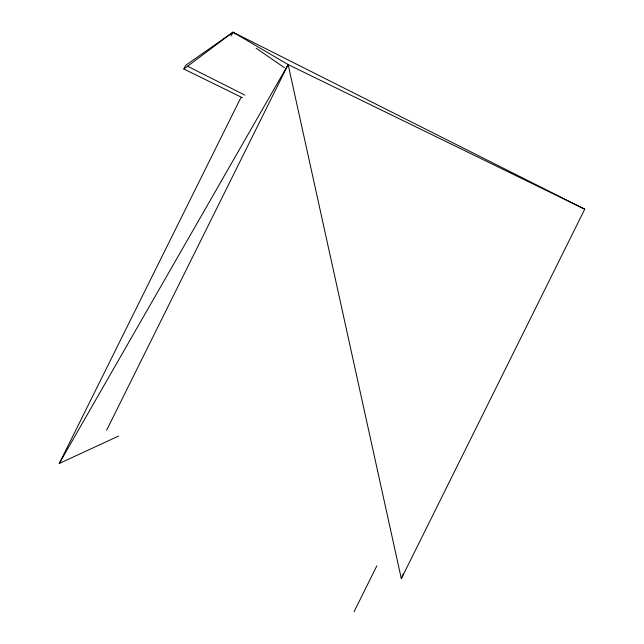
<?xml version="1.0" encoding="UTF-8"?>
<svg xmlns="http://www.w3.org/2000/svg" width="644" height="644" viewBox="0 0 644 644"><rect width="100%" height="100%" fill="white"/><g stroke="black" fill="none" stroke-linecap="round" stroke-linejoin="round"><path stroke-width="0.97" d="M242.482 97.751L183.854 69.013L185.689 65.31L232.983 32.2L288.134 64.577L401.325 578.69L403.208 574.029M231.148 35.903L232.983 32.2L584.744 209.179L401.325 578.69M118.568 436.052L59.256 463.495L240.84 97.687M106.55 430.377L288.134 64.577L584.744 209.179M354.023 611.8L376.845 565.835M59.256 463.495L288.134 64.577M183.854 69.013L232.983 32.2L235.471 33.915M187.485 66.219L244.913 95.111M256.151 48.187L284.278 67.596"/></g></svg>
